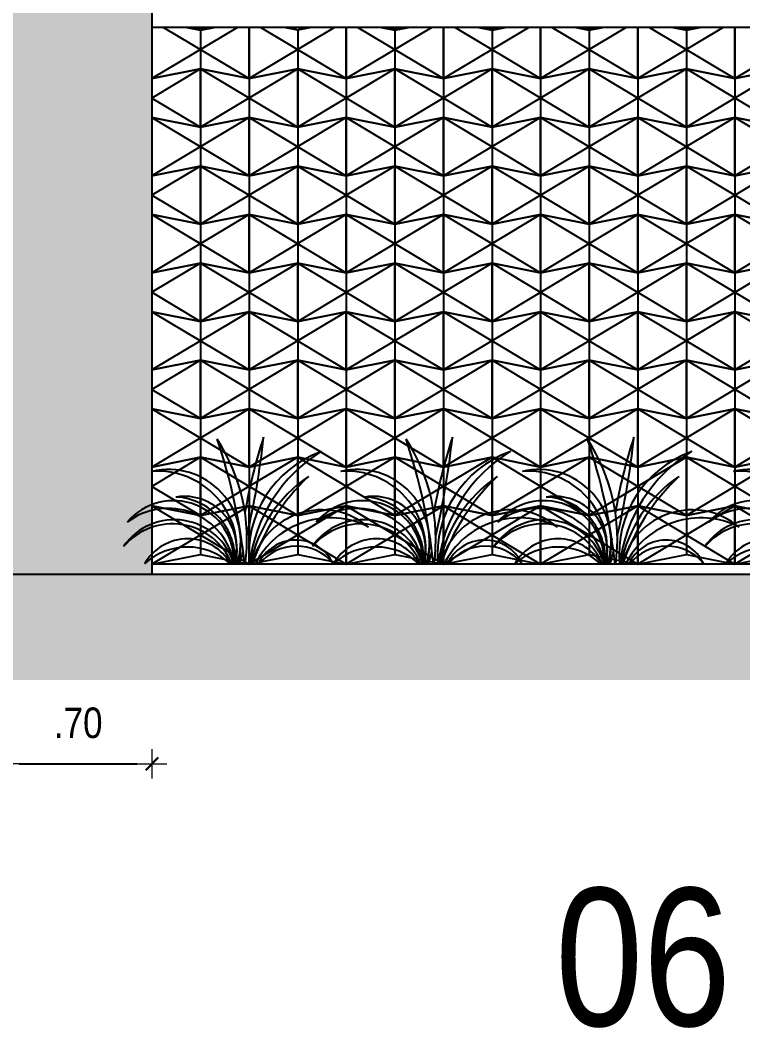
# Model space of a CAD drawing. Header units: millimetres. Extents: x -6300 to 1991, y -4770 to 4545.
# Drawn here: x 1408.541 to 1411.972, y 119.069 to 123.857 of the extents above; entities that cross this region are included whole.
import ezdxf
from ezdxf.enums import TextEntityAlignment as Align

# ---------------------------------------------------------------- set-up
doc = ezdxf.new("R2010")
doc.units = ezdxf.units.MM
doc.header["$LTSCALE"] = 20
doc.header["$MEASUREMENT"] = 0
doc.linetypes.add('CONTINU', pattern=[0])
doc.layers.get('0').update_dxf_attribs({"linetype": 'CONTINUOUS'})
doc.layers.get('DEFPOINTS').update_dxf_attribs({"linetype": 'CONTINUOUS'})
for name, color, linetype in [('COTA', 7, 'CONTINUOUS'), ('E-txt-g', 3, 'CONTINUOUS'), ('E-TXT-Y', 2, 'CONTINUOUS'), ('PLANTAS', 136, 'CONTINUOUS'), ('TEXTO3', 4, 'CONTINUOUS')]:
    doc.layers.add(name, color=color, linetype=linetype)
for name, color, linetype, lineweight in [('E-Pen-C', 4, 'CONTINUOUS', 15), ('E-Pen-G', 3, 'CONTINUOUS', 30), ('E-Txt-W', 7, 'CONTINUOUS', 20)]:
    doc.layers.add(name, color=color, linetype=linetype, lineweight=lineweight)
doc.styles.add('F2', font='ARIALN.TTF')
doc.dimstyles.new('DIMENSION-1', dxfattribs={"dimtxt": 0.145, "dimasz": 0.07, "dimexe": 1, "dimexo": 0, "dimgap": 0.12, "dimtad": 1, "dimzin": 7, "dimdsep": 46, "dimtxsty": 'F2', "dimblk1": 'TRACO', "dimblk2": 'TRACO', "dimsah": 1, "dimcen": 1, "dimse1": 1, "dimse2": 1, "dimclrd": 4, "dimclre": 256, "dimclrt": 4, "dimadec": 8, "dimazin": 0, "dimtfac": 1, "dimtix": 1, "dimtmove": 2, "dimatfit": 3, "dimldrblk": 'TRACO', "dimfxl": 1, "dimtolj": 1, "dimtzin": 0, "dimarcsym": 0})

# ---------------------------------------------------------------- blocks, each defined once
blk = doc.blocks.new('TRACO')
at = {"layer": 'E-Pen-C'}
for p, q in [((0, 1), (0, -1)), ((-1, 0), (1, 0))]:
    blk.add_line(p, q, dxfattribs=at)
at = {"layer": 'E-Pen-G'}
blk.add_line((-0.424, -0.424), (0.424, 0.424), dxfattribs=at)
blk = doc.blocks.new('*D597')
at = {"layer": 'COTA', "color": 4, "linetype": 'Continuous', "lineweight": -2}
blk.add_line((1408.5368, 120.3233), (1409.0968, 120.3233), dxfattribs=at)
at = {"layer": 'DEFPOINTS', "color": 0, "linetype": 'Continuous'}
for p in [(1408.4668, 121.2723), (1409.1668, 121.2223), (1409.1668, 120.3233)]:
    blk.add_point(p, dxfattribs=at)
at = {"layer": 'COTA', "color": 4, "linetype": 'Continuous', "lineweight": -2, "xscale": 0.07, "yscale": 0.07, "zscale": 0.07, "rotation": 180}
blk.add_blockref('TRACO', (1408.4668, 120.3233), dxfattribs=at)
at = {"layer": 'COTA', "color": 4, "linetype": 'Continuous', "lineweight": -2, "xscale": 0.07, "yscale": 0.07, "zscale": 0.07}
blk.add_blockref('TRACO', (1409.1668, 120.3233), dxfattribs=at)
at = {"layer": 'COTA', "color": 4, "linetype": 'Continuous', "insert": (1408.8168, 120.5174), "char_height": 0.145, "attachment_point": 5, "style": 'F2'}
blk.add_mtext('\\A1;.70', dxfattribs=at)
blk = doc.blocks.new('IND_DES')
at = {"layer": 'E-Txt-W', "color": 7}
blk.add_line((0.0269, -0.2428), (0.1984, -0.2428), dxfattribs=at)
at = {"layer": 'E-txt-g', "color": 7, "style": 'F2'}
for s, p in [('ESCALA', (-0.4463, -0.2864)), ('1', (0.2426, -0.2864)), (':', (0.3988, -0.2706))]:
    blk.add_text(s, height=0.1, dxfattribs=at).set_placement(p)
blk.add_attdef('ESCALA', (0.4897, -0.2812), '', height=0.1, dxfattribs=at)
at = {"layer": 'E-Txt-W', "color": 6, "style": 'F2'}
blk.add_attdef('00', text='', height=0.4, dxfattribs=at).set_placement((-0.7083, -0.2881), align=Align.CENTER)
at = {"layer": 'E-TXT-Y', "color": 7, "style": 'F2'}
for tag, p in [('PROJETO', (-0.4563, 0.1829)), ('DESENHO', (-0.4582, -0.0658))]:
    blk.add_attdef(tag, p, '', height=0.175, dxfattribs=at)
blk = doc.blocks.new('PLANT3L')
at = {"layer": 'PLANTAS', "color": 8}
blk.add_line((0.3351, 0.0015), (-0.3143, 0.0015), dxfattribs=at)
for centre, radius, start, end in [((-0.844, 0.1188), 0.8728, 352.2755, 33.0522), ((-2.7892, -0.3038), 2.8236, 6.2078, 18.5584), ((2.4214, -0.1546), 2.4353, 161.8415, 170.5179), ((-3.6764, 1.0004), 3.8044, 346.8713, 354.0253), ((0.5549, 0.0478), 0.5179, 109.7641, 185.1275), ((0.7667, -0.0849), 0.7313, 121.6539, 173.2153), ((-0.344, 0.1081), 0.3431, 341.8974, 103.3195), ((-0.3936, 0.0678), 0.3752, 349.8247, 94.1396), ((0.6959, -0.1285), 0.6634, 124.5088, 168.6962), ((1.0314, -0.3304), 1.0326, 133.5399, 161.2512), ((-0.3201, 0.0157), 0.2871, 357.1633, 139.9251), ((-0.3232, 0.0255), 0.2951, 356.0104, 87.1327), ((-0.2675, 0.0759), 0.2474, 342.7807, 98.9544), ((-0.3458, -0.0523), 0.3187, 9.7129, 127.5025), ((0.3837, -0.0849), 0.3441, 49.7127, 165.4673), ((-0.3154, -0.0813), 0.2937, 16.3782, 145.4428), ((-0.3255, -0.1107), 0.3035, 21.6985, 139.7769), ((0.4246, -0.1784), 0.3997, 62.9698, 153.252), ((-0.253, -0.1136), 0.2351, 29.3177, 150.4844), ((2.4214, -0.1546), 2.4353, 173.4597, 176.3258), ((0.2607, -0.08), 0.1958, 25.7178, 155.4156), ((-0.2539, -0.2151), 0.2978, 46.662, 133.1395), ((-3.6764, 1.0004), 3.8044, 344.7781, 345.723), ((0.2638, -0.1375), 0.2245, 39.4292, 141.7202)]:
    blk.add_arc(centre, radius, start, end, dxfattribs=at)

msp = doc.modelspace()

# ---------------------------------------------------------------- hatches: boundary and pattern name
h = msp.add_hatch()
h.set_pattern_fill('DOTS', color=6, style=0)
h.set_pattern_definition([(0, (-5.98229, 0), (0.03125, 0.0625), [0, -0.0625])])
h.paths.add_polyline_path([(1397.8332, 124.4723), (1397.8332, 121.2223), (1398.5332, 121.2223), (1398.5332, 123.7723), (1408.4668, 123.7723), (1408.4668, 121.2223), (1409.1668, 121.2223), (1409.1668, 124.4723)])
at = {"layer": 'COTA', "linetype": 'Continuous'}
h = msp.add_hatch(dxfattribs=at)
h.set_pattern_fill('ANSI38', color=8, scale=0.4, style=0)
h.set_pattern_definition([(45, (-4.943034, 0), (-0.035355339, 0.035355339), []), (135, (-4.943034, 0), (-0.1060660172, 0.035355339), [0.125, -0.075])])
h.paths.add_polyline_path([(1414.9863, 121.2223), (1391.9926, 121.2223), (1392.005, 120.7223), (1414.9845, 120.7223)])

# ---------------------------------------------------------------- linework, layer by layer
at = {"layer": 'COTA', "color": 1, "linetype": 'Continuous'}
for p, q in [((1409.1668, 124.4723), (1409.1668, 121.2223)), ((1414.9863, 121.2223), (1391.9926, 121.2223))]:
    msp.add_line(p, q, dxfattribs=at)
at = {"layer": 'COTA', "color": 2, "linetype": 'Continuous'}
msp.add_line((1413.8409, 123.8223), (1409.1668, 123.8223), dxfattribs=at)
at = {"layer": 'COTA', "color": 7, "linetype": 'Continuous'}
msp.add_line((1413.8409, 121.2723), (1409.1668, 121.2723), dxfattribs=at)
at = {"layer": 'TEXTO3', "color": 8, "linetype": 'CONTINU', "flags": 128}
for points in [[(1409.1668, 123.8555), (1409.1668, 123.5788), (1409.3975, 123.6249), (1409.6281, 123.5788), (1409.6281, 123.8223)], [(1409.5727, 123.8223), (1409.1668, 123.5788)], [(1409.2222, 123.8223), (1409.6281, 123.5788)], [(1409.4619, 123.8223), (1409.3975, 123.8094), (1409.3331, 123.8223)], [(1409.3331, 123.8223), (1409.3975, 123.8094), (1409.3975, 123.8223)], [(1409.376, 123.8223), (1409.3975, 123.8094)], [(1409.3975, 123.8223), (1409.3975, 123.8094), (1409.4619, 123.8223)], [(1409.4189, 123.8223), (1409.3975, 123.8094)], [(1409.3975, 123.8094), (1409.3975, 123.6249)], [(1409.6281, 123.8223), (1409.6281, 123.5788), (1409.8588, 123.6249), (1410.0894, 123.5788), (1410.0894, 123.8223)], [(1410.034, 123.8223), (1409.6281, 123.5788)], [(1409.6835, 123.8223), (1410.0894, 123.5788)], [(1409.9232, 123.8223), (1409.8588, 123.8094), (1409.7944, 123.8223)], [(1409.8373, 123.8223), (1409.8588, 123.8094)], [(1409.8802, 123.8223), (1409.8588, 123.8094)], [(1409.8588, 123.8094), (1409.8588, 123.6249)], [(1410.0894, 123.8223), (1410.0894, 123.5788), (1410.3201, 123.6249), (1410.5507, 123.5788), (1410.5507, 123.8223)], [(1410.4953, 123.8223), (1410.0894, 123.5788)], [(1410.1448, 123.8223), (1410.5507, 123.5788)], [(1410.3845, 123.8223), (1410.3201, 123.8094), (1410.2557, 123.8223)], [(1410.2557, 123.8223), (1410.3201, 123.8094), (1410.3201, 123.8223)], [(1410.2986, 123.8223), (1410.3201, 123.8094)], [(1410.3201, 123.8223), (1410.3201, 123.8094), (1410.3845, 123.8223)], [(1410.3415, 123.8223), (1410.3201, 123.8094)], [(1410.3201, 123.8094), (1410.3201, 123.6249)], [(1410.5507, 123.8223), (1410.5507, 123.5788), (1410.7814, 123.6249), (1411.012, 123.5788), (1411.012, 123.8223)], [(1410.9566, 123.8223), (1410.5507, 123.5788)], [(1410.6061, 123.8223), (1411.012, 123.5788)], [(1410.8458, 123.8223), (1410.7814, 123.8094), (1410.717, 123.8223)], [(1410.717, 123.8223), (1410.7814, 123.8094), (1410.7814, 123.8223)], [(1410.7599, 123.8223), (1410.7814, 123.8094)], [(1410.7814, 123.8223), (1410.7814, 123.8094), (1410.8458, 123.8223)], [(1410.8028, 123.8223), (1410.7814, 123.8094)], [(1410.7814, 123.8094), (1410.7814, 123.6249)], [(1411.012, 123.8223), (1411.012, 123.5788), (1411.2427, 123.6249), (1411.4733, 123.5788), (1411.4733, 123.8223)], [(1411.4179, 123.8223), (1411.012, 123.5788)], [(1411.0674, 123.8223), (1411.4733, 123.5788)], [(1411.307, 123.8223), (1411.2427, 123.8094), (1411.1783, 123.8223)], [(1411.1783, 123.8223), (1411.2427, 123.8094), (1411.2427, 123.8223)], [(1411.2212, 123.8223), (1411.2427, 123.8094)], [(1411.2427, 123.8223), (1411.2427, 123.8094), (1411.307, 123.8223)], [(1411.2641, 123.8223), (1411.2427, 123.8094)], [(1411.2427, 123.8094), (1411.2427, 123.6249)], [(1411.4733, 123.8223), (1411.4733, 123.5788), (1411.704, 123.6249), (1411.9346, 123.5788), (1411.9346, 123.8223)], [(1411.8792, 123.8223), (1411.4733, 123.5788)], [(1411.5287, 123.8223), (1411.9346, 123.5788)], [(1411.7683, 123.8223), (1411.704, 123.8094), (1411.6396, 123.8223)], [(1411.6396, 123.8223), (1411.704, 123.8094), (1411.704, 123.8223)], [(1411.6825, 123.8223), (1411.704, 123.8094)], [(1411.704, 123.8223), (1411.704, 123.8094), (1411.7683, 123.8223)], [(1411.7254, 123.8223), (1411.704, 123.8094)], [(1411.704, 123.8094), (1411.704, 123.6249)], [(1411.9346, 123.8223), (1411.9346, 123.5788), (1412.1652, 123.6249), (1412.3959, 123.5788), (1412.3959, 123.8223)], [(1412.3405, 123.8223), (1411.9346, 123.5788)], [(1409.1668, 123.3942), (1409.3975, 123.3481), (1409.3975, 123.6249), (1409.1668, 123.5788)], [(1409.3975, 123.6249), (1409.1668, 123.4865)], [(1409.3975, 123.6249), (1409.3975, 123.3481), (1409.6281, 123.3942), (1409.8588, 123.3481), (1409.8588, 123.6249), (1409.6281, 123.5788), (1409.3975, 123.6249)], [(1409.3975, 123.6249), (1409.8588, 123.3481)], [(1409.8588, 123.6249), (1409.3975, 123.3481)], [(1409.8588, 123.6249), (1409.8588, 123.3481), (1410.0894, 123.3942), (1410.3201, 123.3481), (1410.3201, 123.6249), (1410.0894, 123.5788), (1409.8588, 123.6249)], [(1409.8588, 123.6249), (1410.3201, 123.3481)], [(1410.3201, 123.6249), (1409.8588, 123.3481)], [(1410.3201, 123.6249), (1410.3201, 123.3481), (1410.5507, 123.3942), (1410.7814, 123.3481), (1410.7814, 123.6249), (1410.5507, 123.5788), (1410.3201, 123.6249)], [(1410.3201, 123.6249), (1410.7814, 123.3481)], [(1410.7814, 123.6249), (1410.3201, 123.3481)], [(1410.7814, 123.6249), (1410.7814, 123.3481), (1411.012, 123.3942), (1411.2427, 123.3481), (1411.2427, 123.6249), (1411.012, 123.5788), (1410.7814, 123.6249)], [(1410.7814, 123.6249), (1411.2427, 123.3481)], [(1411.2427, 123.6249), (1410.7814, 123.3481)], [(1411.2427, 123.6249), (1411.2427, 123.3481), (1411.4733, 123.3942), (1411.704, 123.3481), (1411.704, 123.6249), (1411.4733, 123.5788), (1411.2427, 123.6249)], [(1411.2427, 123.6249), (1411.704, 123.3481)], [(1411.704, 123.6249), (1411.2427, 123.3481)], [(1411.704, 123.6249), (1411.704, 123.3481), (1411.9346, 123.3942), (1412.1652, 123.3481), (1412.1652, 123.6249), (1411.9346, 123.5788), (1411.704, 123.6249)], [(1411.704, 123.6249), (1412.1652, 123.3481)], [(1412.1652, 123.6249), (1411.704, 123.3481)], [(1409.1668, 123.5788), (1409.1668, 123.3942)], [(1409.6281, 123.5788), (1409.6281, 123.3942)], [(1410.0894, 123.5788), (1410.0894, 123.3942)], [(1410.5507, 123.5788), (1410.5507, 123.3942)], [(1411.012, 123.5788), (1411.012, 123.3942)], [(1411.4733, 123.5788), (1411.4733, 123.3942)], [(1411.9346, 123.5788), (1411.9346, 123.3942)], [(1409.1668, 123.4865), (1409.3975, 123.3481)], [(1409.1668, 123.3942), (1409.1668, 123.1175), (1409.3975, 123.1636), (1409.6281, 123.1175), (1409.6281, 123.3942), (1409.3975, 123.3481), (1409.1668, 123.3942)], [(1409.1668, 123.3942), (1409.6281, 123.1175)], [(1409.6281, 123.3942), (1409.1668, 123.1175)], [(1409.6281, 123.3942), (1409.6281, 123.1175), (1409.8588, 123.1636), (1410.0894, 123.1175), (1410.0894, 123.3942), (1409.8588, 123.3481), (1409.6281, 123.3942)], [(1409.6281, 123.3942), (1410.0894, 123.1175)], [(1410.0894, 123.3942), (1409.6281, 123.1175)], [(1410.0894, 123.3942), (1410.0894, 123.1175), (1410.3201, 123.1636), (1410.5507, 123.1175), (1410.5507, 123.3942), (1410.3201, 123.3481), (1410.0894, 123.3942)], [(1410.0894, 123.3942), (1410.5507, 123.1175)], [(1410.5507, 123.3942), (1410.0894, 123.1175)], [(1410.5507, 123.3942), (1410.5507, 123.1175), (1410.7814, 123.1636), (1411.012, 123.1175), (1411.012, 123.3942), (1410.7814, 123.3481), (1410.5507, 123.3942)], [(1410.5507, 123.3942), (1411.012, 123.1175)], [(1411.012, 123.3942), (1410.5507, 123.1175)], [(1411.012, 123.3942), (1411.012, 123.1175), (1411.2427, 123.1636), (1411.4733, 123.1175), (1411.4733, 123.3942), (1411.2427, 123.3481), (1411.012, 123.3942)], [(1411.012, 123.3942), (1411.4733, 123.1175)], [(1411.4733, 123.3942), (1411.012, 123.1175)], [(1411.4733, 123.3942), (1411.4733, 123.1175), (1411.704, 123.1636), (1411.9346, 123.1175), (1411.9346, 123.3942), (1411.704, 123.3481), (1411.4733, 123.3942)], [(1411.4733, 123.3942), (1411.9346, 123.1175)], [(1411.9346, 123.3942), (1411.4733, 123.1175)], [(1411.9346, 123.3942), (1411.9346, 123.1175), (1412.1652, 123.1636), (1412.3959, 123.1175), (1412.3959, 123.3942), (1412.1652, 123.3481), (1411.9346, 123.3942)], [(1411.9346, 123.3942), (1412.3959, 123.1175)], [(1412.3959, 123.3942), (1411.9346, 123.1175)], [(1409.3975, 123.3481), (1409.3975, 123.1636)], [(1409.8588, 123.3481), (1409.8588, 123.1636)], [(1410.3201, 123.3481), (1410.3201, 123.1636)], [(1410.7814, 123.3481), (1410.7814, 123.1636)], [(1411.2427, 123.3481), (1411.2427, 123.1636)], [(1411.704, 123.3481), (1411.704, 123.1636)], [(1409.1668, 122.9329), (1409.3975, 122.8868), (1409.3975, 123.1636), (1409.1668, 123.1175)], [(1409.3975, 123.1636), (1409.1668, 123.0252)], [(1409.3975, 123.1636), (1409.3975, 122.8868), (1409.6281, 122.9329), (1409.8588, 122.8868), (1409.8588, 123.1636), (1409.6281, 123.1175), (1409.3975, 123.1636)], [(1409.3975, 123.1636), (1409.8588, 122.8868)], [(1409.8588, 123.1636), (1409.3975, 122.8868)], [(1409.8588, 123.1636), (1409.8588, 122.8868), (1410.0894, 122.9329), (1410.3201, 122.8868), (1410.3201, 123.1636), (1410.0894, 123.1175), (1409.8588, 123.1636)], [(1409.8588, 123.1636), (1410.3201, 122.8868)], [(1410.3201, 123.1636), (1409.8588, 122.8868)], [(1410.3201, 123.1636), (1410.3201, 122.8868), (1410.5507, 122.9329), (1410.7814, 122.8868), (1410.7814, 123.1636), (1410.5507, 123.1175), (1410.3201, 123.1636)], [(1410.3201, 123.1636), (1410.7814, 122.8868)], [(1410.7814, 123.1636), (1410.3201, 122.8868)], [(1410.7814, 123.1636), (1410.7814, 122.8868), (1411.012, 122.9329), (1411.2427, 122.8868), (1411.2427, 123.1636), (1411.012, 123.1175), (1410.7814, 123.1636)], [(1410.7814, 123.1636), (1411.2427, 122.8868)], [(1411.2427, 123.1636), (1410.7814, 122.8868)], [(1411.2427, 123.1636), (1411.2427, 122.8868), (1411.4733, 122.9329), (1411.704, 122.8868), (1411.704, 123.1636), (1411.4733, 123.1175), (1411.2427, 123.1636)], [(1411.2427, 123.1636), (1411.704, 122.8868)], [(1411.704, 123.1636), (1411.2427, 122.8868)], [(1411.704, 123.1636), (1411.704, 122.8868), (1411.9346, 122.9329), (1412.1652, 122.8868), (1412.1652, 123.1636), (1411.9346, 123.1175), (1411.704, 123.1636)], [(1411.704, 123.1636), (1412.1652, 122.8868)], [(1412.1652, 123.1636), (1411.704, 122.8868)], [(1409.1668, 123.1175), (1409.1668, 122.9329)], [(1409.6281, 123.1175), (1409.6281, 122.9329)], [(1410.0894, 123.1175), (1410.0894, 122.9329)], [(1410.5507, 123.1175), (1410.5507, 122.9329)], [(1411.012, 123.1175), (1411.012, 122.9329)], [(1411.4733, 123.1175), (1411.4733, 122.9329)], [(1411.9346, 123.1175), (1411.9346, 122.9329)], [(1409.1668, 123.0252), (1409.3975, 122.8868)], [(1409.1668, 122.9329), (1409.1668, 122.6562), (1409.3975, 122.7023), (1409.6281, 122.6562), (1409.6281, 122.9329), (1409.3975, 122.8868), (1409.1668, 122.9329)], [(1409.1668, 122.9329), (1409.6281, 122.6562)], [(1409.6281, 122.9329), (1409.1668, 122.6562)], [(1409.6281, 122.9329), (1409.6281, 122.6562), (1409.8588, 122.7023), (1410.0894, 122.6562), (1410.0894, 122.9329), (1409.8588, 122.8868), (1409.6281, 122.9329)], [(1409.6281, 122.9329), (1410.0894, 122.6562)], [(1410.0894, 122.9329), (1409.6281, 122.6562)], [(1410.0894, 122.9329), (1410.0894, 122.6562), (1410.3201, 122.7023), (1410.5507, 122.6562), (1410.5507, 122.9329), (1410.3201, 122.8868), (1410.0894, 122.9329)], [(1410.0894, 122.9329), (1410.5507, 122.6562)], [(1410.5507, 122.9329), (1410.0894, 122.6562)], [(1410.5507, 122.9329), (1410.5507, 122.6562), (1410.7814, 122.7023), (1411.012, 122.6562), (1411.012, 122.9329), (1410.7814, 122.8868), (1410.5507, 122.9329)], [(1410.5507, 122.9329), (1411.012, 122.6562)], [(1411.012, 122.9329), (1410.5507, 122.6562)], [(1411.012, 122.9329), (1411.012, 122.6562), (1411.2427, 122.7023), (1411.4733, 122.6562), (1411.4733, 122.9329), (1411.2427, 122.8868), (1411.012, 122.9329)], [(1411.012, 122.9329), (1411.4733, 122.6562)], [(1411.4733, 122.9329), (1411.012, 122.6562)], [(1411.4733, 122.9329), (1411.4733, 122.6562), (1411.704, 122.7023), (1411.9346, 122.6562), (1411.9346, 122.9329), (1411.704, 122.8868), (1411.4733, 122.9329)], [(1411.4733, 122.9329), (1411.9346, 122.6562)], [(1411.9346, 122.9329), (1411.4733, 122.6562)], [(1411.9346, 122.9329), (1411.9346, 122.6562), (1412.1652, 122.7023), (1412.3959, 122.6562), (1412.3959, 122.9329), (1412.1652, 122.8868), (1411.9346, 122.9329)], [(1411.9346, 122.9329), (1412.3959, 122.6562)], [(1412.3959, 122.9329), (1411.9346, 122.6562)], [(1409.3975, 122.8868), (1409.3975, 122.7023)], [(1409.8588, 122.8868), (1409.8588, 122.7023)], [(1410.3201, 122.8868), (1410.3201, 122.7023)], [(1410.7814, 122.8868), (1410.7814, 122.7023)], [(1411.2427, 122.8868), (1411.2427, 122.7023)], [(1411.704, 122.8868), (1411.704, 122.7023)], [(1409.1668, 122.4716), (1409.3975, 122.4255), (1409.3975, 122.7023), (1409.1668, 122.6562)], [(1409.3975, 122.7023), (1409.1668, 122.5639)], [(1409.3975, 122.7023), (1409.3975, 122.4255), (1409.6281, 122.4716), (1409.8588, 122.4255), (1409.8588, 122.7023), (1409.6281, 122.6562), (1409.3975, 122.7023)], [(1409.3975, 122.7023), (1409.8588, 122.4255)], [(1409.8588, 122.7023), (1409.3975, 122.4255)], [(1409.8588, 122.7023), (1409.8588, 122.4255), (1410.0894, 122.4716), (1410.3201, 122.4255), (1410.3201, 122.7023), (1410.0894, 122.6562), (1409.8588, 122.7023)], [(1409.8588, 122.7023), (1410.3201, 122.4255)], [(1410.3201, 122.7023), (1409.8588, 122.4255)], [(1410.3201, 122.7023), (1410.3201, 122.4255), (1410.5507, 122.4716), (1410.7814, 122.4255), (1410.7814, 122.7023), (1410.5507, 122.6562), (1410.3201, 122.7023)], [(1410.3201, 122.7023), (1410.7814, 122.4255)], [(1410.7814, 122.7023), (1410.3201, 122.4255)], [(1410.7814, 122.7023), (1410.7814, 122.4255), (1411.012, 122.4716), (1411.2427, 122.4255), (1411.2427, 122.7023), (1411.012, 122.6562), (1410.7814, 122.7023)], [(1410.7814, 122.7023), (1411.2427, 122.4255)], [(1411.2427, 122.7023), (1410.7814, 122.4255)], [(1411.2427, 122.7023), (1411.2427, 122.4255), (1411.4733, 122.4716), (1411.704, 122.4255), (1411.704, 122.7023), (1411.4733, 122.6562), (1411.2427, 122.7023)], [(1411.2427, 122.7023), (1411.704, 122.4255)], [(1411.704, 122.7023), (1411.2427, 122.4255)], [(1411.704, 122.7023), (1411.704, 122.4255), (1411.9346, 122.4716), (1412.1652, 122.4255), (1412.1652, 122.7023), (1411.9346, 122.6562), (1411.704, 122.7023)], [(1411.704, 122.7023), (1412.1652, 122.4255)], [(1412.1652, 122.7023), (1411.704, 122.4255)], [(1409.1668, 122.6562), (1409.1668, 122.4716)], [(1409.6281, 122.6562), (1409.6281, 122.4716)], [(1410.0894, 122.6562), (1410.0894, 122.4716)], [(1410.5507, 122.6562), (1410.5507, 122.4716)], [(1411.012, 122.6562), (1411.012, 122.4716)], [(1411.4733, 122.6562), (1411.4733, 122.4716)], [(1411.9346, 122.6562), (1411.9346, 122.4716)], [(1409.1668, 122.5639), (1409.3975, 122.4255)], [(1409.1668, 122.4716), (1409.1668, 122.1949), (1409.3975, 122.241), (1409.6281, 122.1949), (1409.6281, 122.4716), (1409.3975, 122.4255), (1409.1668, 122.4716)], [(1409.1668, 122.4716), (1409.6281, 122.1949)], [(1409.6281, 122.4716), (1409.1668, 122.1949)], [(1409.6281, 122.4716), (1409.6281, 122.1949), (1409.8588, 122.241), (1410.0894, 122.1949), (1410.0894, 122.4716), (1409.8588, 122.4255), (1409.6281, 122.4716)], [(1409.6281, 122.4716), (1410.0894, 122.1949)], [(1410.0894, 122.4716), (1409.6281, 122.1949)], [(1410.0894, 122.4716), (1410.0894, 122.1949), (1410.3201, 122.241), (1410.5507, 122.1949), (1410.5507, 122.4716), (1410.3201, 122.4255), (1410.0894, 122.4716)], [(1410.0894, 122.4716), (1410.5507, 122.1949)], [(1410.5507, 122.4716), (1410.0894, 122.1949)], [(1410.5507, 122.4716), (1410.5507, 122.1949), (1410.7814, 122.241), (1411.012, 122.1949), (1411.012, 122.4716), (1410.7814, 122.4255), (1410.5507, 122.4716)], [(1410.5507, 122.4716), (1411.012, 122.1949)], [(1411.012, 122.4716), (1410.5507, 122.1949)], [(1411.012, 122.4716), (1411.012, 122.1949), (1411.2427, 122.241), (1411.4733, 122.1949), (1411.4733, 122.4716), (1411.2427, 122.4255), (1411.012, 122.4716)], [(1411.012, 122.4716), (1411.4733, 122.1949)], [(1411.4733, 122.4716), (1411.012, 122.1949)], [(1411.4733, 122.4716), (1411.4733, 122.1949), (1411.704, 122.241), (1411.9346, 122.1949), (1411.9346, 122.4716), (1411.704, 122.4255), (1411.4733, 122.4716)], [(1411.4733, 122.4716), (1411.9346, 122.1949)], [(1411.9346, 122.4716), (1411.4733, 122.1949)], [(1411.9346, 122.4716), (1411.9346, 122.1949), (1412.1652, 122.241), (1412.3959, 122.1949), (1412.3959, 122.4716), (1412.1652, 122.4255), (1411.9346, 122.4716)], [(1411.9346, 122.4716), (1412.3959, 122.1949)], [(1412.3959, 122.4716), (1411.9346, 122.1949)], [(1409.3975, 122.4255), (1409.3975, 122.241)], [(1409.8588, 122.4255), (1409.8588, 122.241)], [(1410.3201, 122.4255), (1410.3201, 122.241)], [(1410.7814, 122.4255), (1410.7814, 122.241)], [(1411.2427, 122.4255), (1411.2427, 122.241)], [(1411.704, 122.4255), (1411.704, 122.241)], [(1409.1668, 122.0104), (1409.3975, 121.9642), (1409.3975, 122.241), (1409.1668, 122.1949)], [(1409.3975, 122.241), (1409.1668, 122.1026)], [(1409.3975, 122.241), (1409.3975, 121.9642), (1409.6281, 122.0104), (1409.8588, 121.9642), (1409.8588, 122.241), (1409.6281, 122.1949), (1409.3975, 122.241)], [(1409.3975, 122.241), (1409.8588, 121.9642)], [(1409.8588, 122.241), (1409.3975, 121.9642)], [(1409.8588, 122.241), (1409.8588, 121.9642), (1410.0894, 122.0104), (1410.3201, 121.9642), (1410.3201, 122.241), (1410.0894, 122.1949), (1409.8588, 122.241)], [(1409.8588, 122.241), (1410.3201, 121.9642)], [(1410.3201, 122.241), (1409.8588, 121.9642)], [(1410.3201, 122.241), (1410.3201, 121.9642), (1410.5507, 122.0104), (1410.7814, 121.9642), (1410.7814, 122.241), (1410.5507, 122.1949), (1410.3201, 122.241)], [(1410.3201, 122.241), (1410.7814, 121.9642)], [(1410.7814, 122.241), (1410.3201, 121.9642)], [(1410.7814, 122.241), (1410.7814, 121.9642), (1411.012, 122.0104), (1411.2427, 121.9642), (1411.2427, 122.241), (1411.012, 122.1949), (1410.7814, 122.241)], [(1410.7814, 122.241), (1411.2427, 121.9642)], [(1411.2427, 122.241), (1410.7814, 121.9642)], [(1411.2427, 122.241), (1411.2427, 121.9642), (1411.4733, 122.0104), (1411.704, 121.9642), (1411.704, 122.241), (1411.4733, 122.1949), (1411.2427, 122.241)], [(1411.2427, 122.241), (1411.704, 121.9642)], [(1411.704, 122.241), (1411.2427, 121.9642)], [(1411.704, 122.241), (1411.704, 121.9642), (1411.9346, 122.0104), (1412.1652, 121.9642), (1412.1652, 122.241), (1411.9346, 122.1949), (1411.704, 122.241)], [(1411.704, 122.241), (1412.1652, 121.9642)], [(1412.1652, 122.241), (1411.704, 121.9642)], [(1409.1668, 122.1949), (1409.1668, 122.0104)], [(1409.6281, 122.1949), (1409.6281, 122.0104)], [(1410.0894, 122.1949), (1410.0894, 122.0104)], [(1410.5507, 122.1949), (1410.5507, 122.0104)], [(1411.012, 122.1949), (1411.012, 122.0104)], [(1411.4733, 122.1949), (1411.4733, 122.0104)], [(1411.9346, 122.1949), (1411.9346, 122.0104)], [(1409.1668, 122.1026), (1409.3975, 121.9642)], [(1409.1668, 122.0104), (1409.1668, 121.7336), (1409.3975, 121.7797), (1409.6281, 121.7336), (1409.6281, 122.0104), (1409.3975, 121.9642), (1409.1668, 122.0104)], [(1409.1668, 122.0104), (1409.6281, 121.7336)], [(1409.6281, 122.0104), (1409.1668, 121.7336)], [(1409.6281, 122.0104), (1409.6281, 121.7336), (1409.8588, 121.7797), (1410.0894, 121.7336), (1410.0894, 122.0104), (1409.8588, 121.9642), (1409.6281, 122.0104)], [(1409.6281, 122.0104), (1410.0894, 121.7336)], [(1410.0894, 122.0104), (1409.6281, 121.7336)], [(1410.0894, 122.0104), (1410.0894, 121.7336), (1410.3201, 121.7797), (1410.5507, 121.7336), (1410.5507, 122.0104), (1410.3201, 121.9642), (1410.0894, 122.0104)], [(1410.0894, 122.0104), (1410.5507, 121.7336)], [(1410.5507, 122.0104), (1410.0894, 121.7336)], [(1410.5507, 122.0104), (1410.5507, 121.7336), (1410.7814, 121.7797), (1411.012, 121.7336), (1411.012, 122.0104), (1410.7814, 121.9642), (1410.5507, 122.0104)], [(1410.5507, 122.0104), (1411.012, 121.7336)], [(1411.012, 122.0104), (1410.5507, 121.7336)], [(1411.012, 122.0104), (1411.012, 121.7336), (1411.2427, 121.7797), (1411.4733, 121.7336), (1411.4733, 122.0104), (1411.2427, 121.9642), (1411.012, 122.0104)], [(1411.012, 122.0104), (1411.4733, 121.7336)], [(1411.4733, 122.0104), (1411.012, 121.7336)], [(1411.4733, 122.0104), (1411.4733, 121.7336), (1411.704, 121.7797), (1411.9346, 121.7336), (1411.9346, 122.0104), (1411.704, 121.9642), (1411.4733, 122.0104)], [(1411.4733, 122.0104), (1411.9346, 121.7336)], [(1411.9346, 122.0104), (1411.4733, 121.7336)], [(1411.9346, 122.0104), (1411.9346, 121.7336), (1412.1652, 121.7797), (1412.3959, 121.7336), (1412.3959, 122.0104), (1412.1652, 121.9642), (1411.9346, 122.0104)], [(1411.9346, 122.0104), (1412.3959, 121.7336)], [(1412.3959, 122.0104), (1411.9346, 121.7336)], [(1409.3975, 121.9642), (1409.3975, 121.7797)], [(1409.8588, 121.9642), (1409.8588, 121.7797)], [(1410.3201, 121.9642), (1410.3201, 121.7797)], [(1410.7814, 121.9642), (1410.7814, 121.7797)], [(1411.2427, 121.9642), (1411.2427, 121.7797)], [(1411.704, 121.9642), (1411.704, 121.7797)], [(1409.1668, 121.5491), (1409.3975, 121.5029), (1409.3975, 121.7797), (1409.1668, 121.7336)], [(1409.3975, 121.7797), (1409.1668, 121.6413)], [(1409.3975, 121.7797), (1409.3975, 121.5029), (1409.6281, 121.5491), (1409.8588, 121.5029), (1409.8588, 121.7797), (1409.6281, 121.7336), (1409.3975, 121.7797)], [(1409.3975, 121.7797), (1409.8588, 121.5029)], [(1409.8588, 121.7797), (1409.3975, 121.5029)], [(1409.8588, 121.7797), (1409.8588, 121.5029), (1410.0894, 121.5491), (1410.3201, 121.5029), (1410.3201, 121.7797), (1410.0894, 121.7336), (1409.8588, 121.7797)], [(1409.8588, 121.7797), (1410.3201, 121.5029)], [(1410.3201, 121.7797), (1409.8588, 121.5029)], [(1410.3201, 121.7797), (1410.3201, 121.5029), (1410.5507, 121.5491), (1410.7814, 121.5029), (1410.7814, 121.7797), (1410.5507, 121.7336), (1410.3201, 121.7797)], [(1410.3201, 121.7797), (1410.7814, 121.5029)], [(1410.7814, 121.7797), (1410.3201, 121.5029)], [(1410.7814, 121.7797), (1410.7814, 121.5029), (1411.012, 121.5491), (1411.2427, 121.5029), (1411.2427, 121.7797), (1411.012, 121.7336), (1410.7814, 121.7797)], [(1410.7814, 121.7797), (1411.2427, 121.5029)], [(1411.2427, 121.7797), (1410.7814, 121.5029)], [(1411.2427, 121.7797), (1411.2427, 121.5029), (1411.4733, 121.5491), (1411.704, 121.5029), (1411.704, 121.7797), (1411.4733, 121.7336), (1411.2427, 121.7797)], [(1411.2427, 121.7797), (1411.704, 121.5029)], [(1411.704, 121.7797), (1411.2427, 121.5029)], [(1411.704, 121.7797), (1411.704, 121.5029), (1411.9346, 121.5491), (1412.1652, 121.5029), (1412.1652, 121.7797), (1411.9346, 121.7336), (1411.704, 121.7797)], [(1411.704, 121.7797), (1412.1652, 121.5029)], [(1412.1652, 121.7797), (1411.704, 121.5029)], [(1409.1668, 121.7336), (1409.1668, 121.5491)], [(1409.6281, 121.7336), (1409.6281, 121.5491)], [(1410.0894, 121.7336), (1410.0894, 121.5491)], [(1410.5507, 121.7336), (1410.5507, 121.5491)], [(1411.012, 121.7336), (1411.012, 121.5491)], [(1411.4733, 121.7336), (1411.4733, 121.5491)], [(1411.9346, 121.7336), (1411.9346, 121.5491)], [(1409.1668, 121.6413), (1409.3975, 121.5029)], [(1409.1668, 121.5491), (1409.1668, 121.2723), (1409.3975, 121.3184), (1409.6281, 121.2723), (1409.6281, 121.5491), (1409.3975, 121.5029), (1409.1668, 121.5491)], [(1409.1668, 121.5491), (1409.6281, 121.2723)], [(1409.6281, 121.5491), (1409.1668, 121.2723)], [(1409.6281, 121.5491), (1409.6281, 121.2723), (1409.8588, 121.3184), (1410.0894, 121.2723), (1410.0894, 121.5491), (1409.8588, 121.5029), (1409.6281, 121.5491)], [(1409.6281, 121.5491), (1410.0894, 121.2723)], [(1410.0894, 121.5491), (1409.6281, 121.2723)], [(1410.0894, 121.5491), (1410.0894, 121.2723), (1410.3201, 121.3184), (1410.5507, 121.2723), (1410.5507, 121.5491), (1410.3201, 121.5029), (1410.0894, 121.5491)], [(1410.0894, 121.5491), (1410.5507, 121.2723)], [(1410.5507, 121.5491), (1410.0894, 121.2723)], [(1410.5507, 121.5491), (1410.5507, 121.2723), (1410.7814, 121.3184), (1411.012, 121.2723), (1411.012, 121.5491), (1410.7814, 121.5029), (1410.5507, 121.5491)], [(1410.5507, 121.5491), (1411.012, 121.2723)], [(1411.012, 121.5491), (1410.5507, 121.2723)], [(1411.012, 121.5491), (1411.012, 121.2723), (1411.2427, 121.3184), (1411.4733, 121.2723), (1411.4733, 121.5491), (1411.2427, 121.5029), (1411.012, 121.5491)], [(1411.012, 121.5491), (1411.4733, 121.2723)], [(1411.4733, 121.5491), (1411.012, 121.2723)], [(1411.4733, 121.5491), (1411.4733, 121.2723), (1411.704, 121.3184), (1411.9346, 121.2723), (1411.9346, 121.5491), (1411.704, 121.5029), (1411.4733, 121.5491)], [(1411.4733, 121.5491), (1411.9346, 121.2723)], [(1411.9346, 121.5491), (1411.4733, 121.2723)], [(1411.9346, 121.5491), (1411.9346, 121.2723), (1412.1652, 121.3184), (1412.3959, 121.2723), (1412.3959, 121.5491), (1412.1652, 121.5029), (1411.9346, 121.5491)], [(1411.9346, 121.5491), (1412.3959, 121.2723)], [(1412.3959, 121.5491), (1411.9346, 121.2723)], [(1409.3975, 121.5029), (1409.3975, 121.3184)], [(1409.8588, 121.5029), (1409.8588, 121.3184)], [(1410.3201, 121.5029), (1410.3201, 121.3184)], [(1410.7814, 121.5029), (1410.7814, 121.3184)], [(1411.2427, 121.5029), (1411.2427, 121.3184)], [(1411.704, 121.5029), (1411.704, 121.3184)]]:
    msp.add_lwpolyline(points, dxfattribs=at)

# ---------------------------------------------------------------- block references
ref = msp.add_blockref('IND_DES', (1412.8089, 119.5499), dxfattribs=dict(xscale=1.636240131907927, yscale=1.636240131907927, zscale=1.636240131907927))
ref.add_attrib('00', '06', dxfattribs={"layer": 'E-Txt-W', "height": 0.6545, "style": 'F2'}).set_placement((1411.4984, 119.0785), align=Align.CENTER)
ref.add_attrib('DESENHO', 'FACHADA MURO', (1412.0592, 119.4422), dxfattribs={"layer": 'E-TXT-Y', "color": 2, "height": 0.286342, "style": 'F2'})
ref.add_attrib('ESCALA', '75', (1413.6102, 119.0897), dxfattribs={"layer": 'E-txt-g', "color": 7, "height": 0.16362, "style": 'F2'})
at = {"layer": 'COTA', "color": 7, "linetype": 'Continuous'}
for p in [(1409.5891, 121.2708), (1410.4856, 121.2708), (1411.3474, 121.2708), (1412.3491, 121.2708)]:
    msp.add_blockref('PLANT3L', p, dxfattribs=at)

# ---------------------------------------------------------------- dimensions: what is measured, and where the dimension line sits
dim = msp.add_linear_dim(base=(1409.1668, 120.3233), p1=(1408.4668, 121.2723), p2=(1409.1668, 121.2223), dimstyle='DIMENSION-1', override={"dimfxl": 0.1}, dxfattribs=at)
dim.commit()
dim.dimension.update_dxf_attribs({"geometry": '*D597', "text_midpoint": (1408.8168, 120.5174)})

doc.saveas('drawing.dxf')
